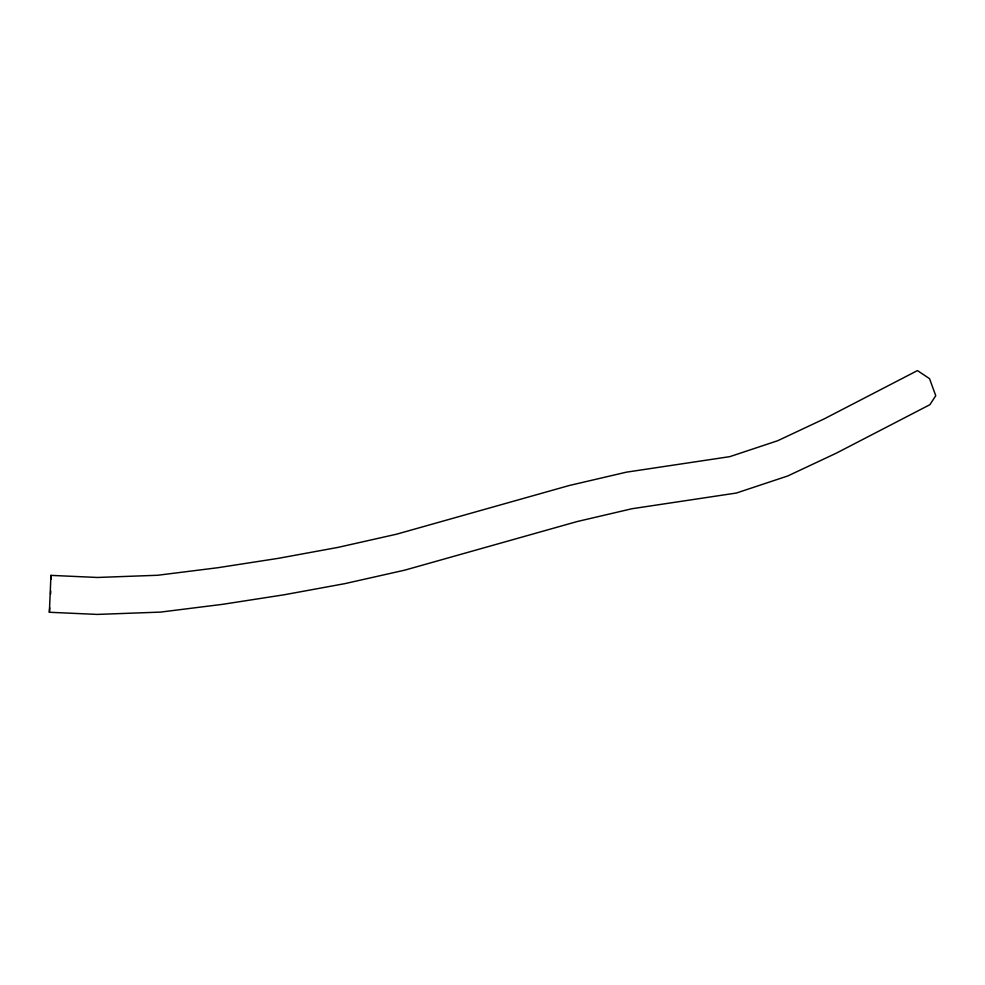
<?xml version="1.0" encoding="UTF-8"?>
<svg xmlns="http://www.w3.org/2000/svg" width="985" height="985" viewBox="0 0 985 985"><rect width="100%" height="100%" fill="white"/><g stroke="black" fill="none" stroke-linecap="round" stroke-linejoin="round"><path stroke-width="1.48" d="M50.604 594.066L50.74 590.988M50.949 575.375L49.373 612.264L97.256 614.418L160.456 612.104L222.635 604.322L283.926 594.817L344.738 583.662L404.687 570.167L577.259 521.521L632.013 508.728L736.411 493.029L787.791 475.952L836.351 453.149L929.889 404.7L935.75 395.736L929.544 378.671L917.466 370.582L824.26 418.847L777.633 440.751L729.811 456.646L626.386 472.172L569.219 485.519L396.536 534.202L337.88 547.414L278.115 558.372L217.759 567.729L157.625 575.265L97.404 577.469L50.949 575.375L51.011 579.34M49.373 612.264L49.755 607.757"/></g></svg>
